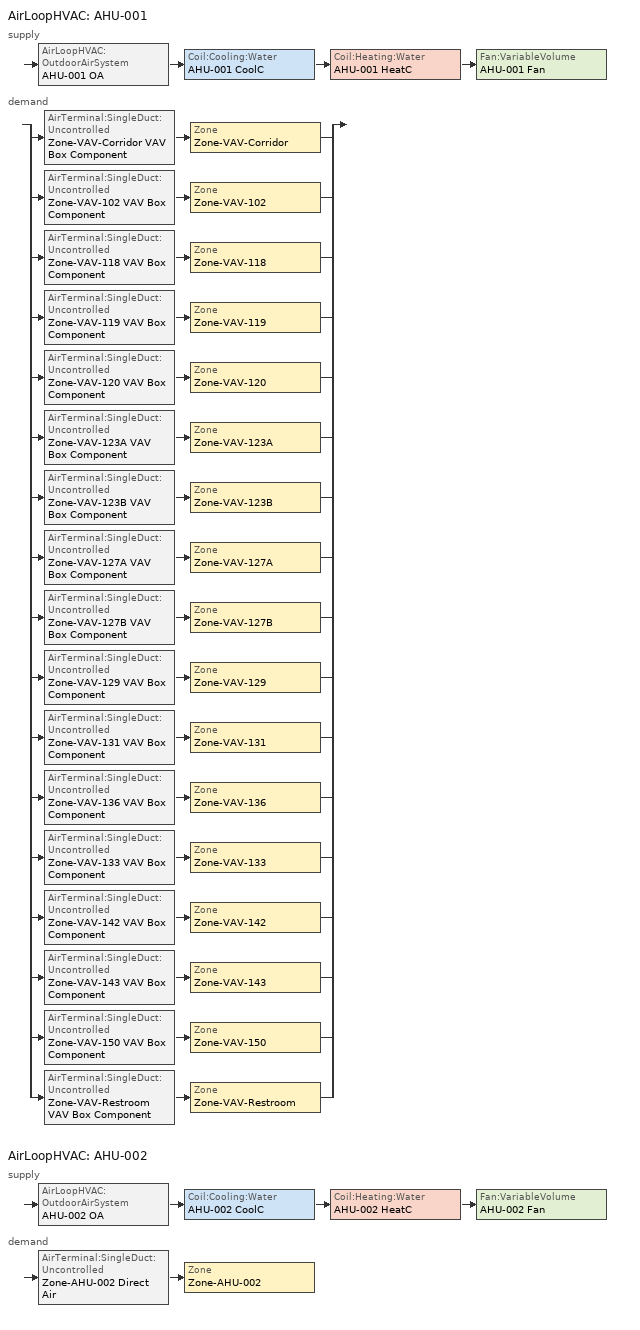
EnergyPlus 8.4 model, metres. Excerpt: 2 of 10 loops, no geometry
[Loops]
AirLoopHVAC 'AHU-001'
 supply: AirLoopHVAC:OutdoorAirSystem 'AHU-001 OA' > Coil:Cooling:Water 'AHU-001 CoolC' > Coil:Heating:Water 'AHU-001 HeatC' > Fan:VariableVolume 'AHU-001 Fan'
 demand: split
  | AirTerminal:SingleDuct:Uncontrolled 'Zone-VAV-Corridor VAV Box Component' > Zone 'Zone-VAV-Corridor'
  | AirTerminal:SingleDuct:Uncontrolled 'Zone-VAV-102 VAV Box Component' > Zone 'Zone-VAV-102'
  | AirTerminal:SingleDuct:Uncontrolled 'Zone-VAV-118 VAV Box Component' > Zone 'Zone-VAV-118'
  | AirTerminal:SingleDuct:Uncontrolled 'Zone-VAV-119 VAV Box Component' > Zone 'Zone-VAV-119'
  | AirTerminal:SingleDuct:Uncontrolled 'Zone-VAV-120 VAV Box Component' > Zone 'Zone-VAV-120'
  | AirTerminal:SingleDuct:Uncontrolled 'Zone-VAV-123A VAV Box Component' > Zone 'Zone-VAV-123A'
  | AirTerminal:SingleDuct:Uncontrolled 'Zone-VAV-123B VAV Box Component' > Zone 'Zone-VAV-123B'
  | AirTerminal:SingleDuct:Uncontrolled 'Zone-VAV-127A VAV Box Component' > Zone 'Zone-VAV-127A'
  | AirTerminal:SingleDuct:Uncontrolled 'Zone-VAV-127B VAV Box Component' > Zone 'Zone-VAV-127B'
  | AirTerminal:SingleDuct:Uncontrolled 'Zone-VAV-129 VAV Box Component' > Zone 'Zone-VAV-129'
  | AirTerminal:SingleDuct:Uncontrolled 'Zone-VAV-131 VAV Box Component' > Zone 'Zone-VAV-131'
  | AirTerminal:SingleDuct:Uncontrolled 'Zone-VAV-136 VAV Box Component' > Zone 'Zone-VAV-136'
  | AirTerminal:SingleDuct:Uncontrolled 'Zone-VAV-133 VAV Box Component' > Zone 'Zone-VAV-133'
  | AirTerminal:SingleDuct:Uncontrolled 'Zone-VAV-142 VAV Box Component' > Zone 'Zone-VAV-142'
  | AirTerminal:SingleDuct:Uncontrolled 'Zone-VAV-143 VAV Box Component' > Zone 'Zone-VAV-143'
  | AirTerminal:SingleDuct:Uncontrolled 'Zone-VAV-150 VAV Box Component' > Zone 'Zone-VAV-150'
  | AirTerminal:SingleDuct:Uncontrolled 'Zone-VAV-Restroom VAV Box Component' > Zone 'Zone-VAV-Restroom'
AirLoopHVAC 'AHU-002'
 supply: AirLoopHVAC:OutdoorAirSystem 'AHU-002 OA' > Coil:Cooling:Water 'AHU-002 CoolC' > Coil:Heating:Water 'AHU-002 HeatC' > Fan:VariableVolume 'AHU-002 Fan'
 demand: AirTerminal:SingleDuct:Uncontrolled 'Zone-AHU-002 Direct Air' > Zone 'Zone-AHU-002'
[DesignSpecification:OutdoorAir] Outdoor Air Method=Flow/Area; Outdoor Air Flow per Zone Floor Area {m3/s-m2}=0.000864; Outdoor Air Flow per Zone {m3/s}=0
Zone-VAV-Corridor SZ DSOA; Zone-VAV-102 SZ DSOA; Zone-VAV-118 SZ DSOA; Zone-VAV-119 SZ DSOA; Zone-VAV-120 SZ DSOA; Zone-VAV-123A SZ DSOA; Zone-VAV-123B SZ DSOA; Zone-VAV-127A SZ DSOA; Zone-VAV-127B SZ DSOA; Zone-VAV-129 SZ DSOA; Zone-VAV-131 SZ DSOA; Zone-VAV-133 SZ DSOA; Zone-VAV-142 SZ DSOA; Zone-VAV-143 SZ DSOA; Zone-VAV-150 SZ DSOA; Zone-AHU-002 SZ DSOA; Zone-VAV-Restroom SZ DSOA; Zone-VAV-136 SZ DSOA
[DesignSpecification:ZoneAirDistribution] Zone Air Distribution Effectiveness in Cooling Mode=1; Zone Air Distribution Effectiveness in Heating Mode=1
Zone-VAV-Corridor CM DSZAD; Zone-VAV-102 CM DSZAD; Zone-VAV-123A CM DSZAD; Zone-VAV-123B CM DSZAD; Zone-VAV-127A CM DSZAD; Zone-VAV-127B CM DSZAD
[Sizing:Zone] Zone Cooling Design Supply Air Temperature Input Method=SupplyAirTemperature; Zone Cooling Design Supply Air Temperature {C}=12.7; Zone Heating Design Supply Air Temperature Input Method=SupplyAirTemperature; Zone Heating Design Supply Air Temperature {C}=50; Zone Cooling Design Supply Air Humidity Ratio {kgWater/kgDryAir}=0.0085; Zone Heating Design Supply Air Humidity Ratio {kgWater/kgDryAir}=0.008; Zone Heating Sizing Factor=0; Zone Cooling Sizing Factor=0; Cooling Design Air Flow Method=DesignDay; Cooling Minimum Air Flow {m3/s}=0; Cooling Minimum Air Flow Fraction=0; Heating Design Air Flow Method=DesignDay; Heating Design Air Flow Rate {m3/s}=0
Name | Design Specification Outdoor Air Object | Design Specification Zone Air Distribution Object
Zone-VAV-Corridor | Zone-VAV-Corridor SZ DSOA | Zone-VAV-Corridor CM DSZAD
Zone-VAV-102 | Zone-VAV-102 SZ DSOA | Zone-VAV-102 CM DSZAD
Zone-VAV-118 | Zone-VAV-118 SZ DSOA
Zone-VAV-119 | Zone-VAV-119 SZ DSOA
Zone-VAV-120 | Zone-VAV-120 SZ DSOA
Zone-VAV-123A | Zone-VAV-123A SZ DSOA | Zone-VAV-123A CM DSZAD
Zone-VAV-123B | Zone-VAV-123B SZ DSOA | Zone-VAV-123B CM DSZAD
Zone-VAV-127A | Zone-VAV-127A SZ DSOA | Zone-VAV-127A CM DSZAD
Zone-VAV-127B | Zone-VAV-127B SZ DSOA | Zone-VAV-127B CM DSZAD
Zone-VAV-129 | Zone-VAV-129 SZ DSOA
Zone-VAV-131 | Zone-VAV-131 SZ DSOA
Zone-VAV-133 | Zone-VAV-133 SZ DSOA
Zone-VAV-142 | Zone-VAV-142 SZ DSOA
Zone-VAV-143 | Zone-VAV-143 SZ DSOA
Zone-VAV-150 | Zone-VAV-150 SZ DSOA
Zone-AHU-002 | Zone-AHU-002 SZ DSOA
Zone-VAV-Restroom | Zone-VAV-Restroom SZ DSOA
Zone-VAV-136 | Zone-VAV-136 SZ DSOA
[Sizing:System] Type of Load to Size On=Sensible; Design Outdoor Air Flow Rate {m3/s}=autosize; Central Heating Maximum System Air Flow Ratio=0.3; Preheat Design Temperature {C}=4.5; Preheat Design Humidity Ratio {kgWater/kgDryAir}=0.008; Precool Design Temperature {C}=11; Precool Design Humidity Ratio {kgWater/kgDryAir}=0.008; Central Cooling Design Supply Air Temperature {C}=12.5; Central Heating Design Supply Air Temperature {C}=16.7; Type of Zone Sum to Use=NonCoincident; 100% Outdoor Air in Cooling=No; 100% Outdoor Air in Heating=No; Central Cooling Design Supply Air Humidity Ratio {kgWater/kgDryAir}=0.0085; Central Heating Design Supply Air Humidity Ratio {kgWater/kgDryAir}=0.008; Cooling Supply Air Flow Rate Method=DesignDay; Cooling Supply Air Flow Rate {m3/s}=0; Cooling Supply Air Flow Rate Per Floor Area {m3/s-m2}=0; Cooling Fraction of Autosized Cooling Supply Air Flow Rate=0; Cooling Supply Air Flow Rate Per Unit Cooling Capacity {m3/s-W}=0; Zone Maximum Outdoor Air Fraction=1; Cooling Design Capacity Method=CoolingDesignCapacity; Cooling Design Capacity {W}=autosize; Heating Design Capacity Method=HeatingDesignCapacity; Heating Design Capacity {W}=autosize
Name | Central Cooling Capacity Control Method
AHU-001 | VAV
AHU-002 | OnOff
[ZoneControl:Thermostat] Control Type Schedule=Dual Zone Control Type Sched
Name | Zone or ZoneList | Control 1
Zone-VAV-Corridor Thermostat | Zone-VAV-Corridor | Zone-VAV-Corridor DualSPSched
Zone-VAV-102 Thermostat | Zone-VAV-102 | Zone-VAV-102 DualSPSched
Zone-VAV-118 Thermostat | Zone-VAV-118 | Zone-VAV-118 DualSPSched
Zone-VAV-119 Thermostat | Zone-VAV-119 | Zone-VAV-119 DualSPSched
Zone-VAV-120 Thermostat | Zone-VAV-120 | Zone-VAV-120 DualSPSched
Zone-VAV-123A Thermostat | Zone-VAV-123A | Zone-VAV-123A DualSPSched
Zone-VAV-123B Thermostat | Zone-VAV-123B | Zone-VAV-123B DualSPSched
Zone-VAV-127A Thermostat | Zone-VAV-127A | Zone-VAV-127A DualSPSched
Zone-VAV-127B Thermostat | Zone-VAV-127B | Zone-VAV-127B DualSPSched
Zone-VAV-129 Thermostat | Zone-VAV-129 | Zone-VAV-129 DualSPSched
Zone-VAV-131 Thermostat | Zone-VAV-131 | Zone-VAV-131 DualSPSched
Zone-VAV-136 Thermostat | Zone-VAV-136 | Zone-VAV-136 DualSPSched
Zone-VAV-133 Thermostat | Zone-VAV-133 | Zone-VAV-133 DualSPSched
Zone-VAV-142 Thermostat | Zone-VAV-142 | Zone-VAV-142 DualSPSched
Zone-VAV-143 Thermostat | Zone-VAV-143 | Zone-VAV-143 DualSPSched
Zone-VAV-150 Thermostat | Zone-VAV-150 | Zone-VAV-150 DualSPSched
Zone-AHU-002 Thermostat | Zone-AHU-002 | Zone-AHU-002 DualSPSched
Zone-VAV-Restroom Thermostat | Zone-VAV-Restroom | Zone-VAV-Restroom DualSPSched
[ThermostatSetpoint:DualSetpoint] Heating Setpoint Temperature Schedule=HTGSETP SCH; Cooling Setpoint Temperature Schedule=CLGSETP SCH
Zone-VAV-Corridor DualSPSched; Zone-VAV-102 DualSPSched; Zone-VAV-118 DualSPSched; Zone-VAV-119 DualSPSched; Zone-VAV-120 DualSPSched; Zone-VAV-123A DualSPSched; Zone-VAV-123B DualSPSched; Zone-VAV-127A DualSPSched; Zone-VAV-127B DualSPSched; Zone-VAV-129 DualSPSched; Zone-VAV-131 DualSPSched; Zone-VAV-136 DualSPSched; Zone-VAV-133 DualSPSched; Zone-VAV-142 DualSPSched; Zone-VAV-143 DualSPSched; Zone-VAV-150 DualSPSched; Zone-AHU-002 DualSPSched; Zone-VAV-Restroom DualSPSched
[AirTerminal:SingleDuct:Uncontrolled] Availability Schedule=ALWAYS ON
Name | Maximum Air Flow Rate {m3/s}
Zone-AHU-002 Direct Air | AUTOSIZE
Zone-VAV-Corridor VAV Box Component; Zone-VAV-Restroom VAV Box Component; Zone-VAV-102 VAV Box Component; Zone-VAV-118 VAV Box Component; Zone-VAV-119 VAV Box Component; Zone-VAV-120 VAV Box Component; Zone-VAV-123A VAV Box Component; Zone-VAV-123B VAV Box Component; Zone-VAV-127A VAV Box Component; Zone-VAV-127B VAV Box Component; Zone-VAV-129 VAV Box Component; Zone-VAV-131 VAV Box Component; Zone-VAV-136 VAV Box Component; Zone-VAV-133 VAV Box Component; Zone-VAV-142 VAV Box Component; Zone-VAV-143 VAV Box Component; Zone-VAV-150 VAV Box Component | 1
[Zone equipment]
Zone-VAV-Corridor: Zone-VAV-Corridor VAV Box Component
Zone-VAV-102: Zone-VAV-102 VAV Box Component
Zone-VAV-118: Zone-VAV-118 VAV Box Component
Zone-VAV-119: Zone-VAV-119 VAV Box Component
Zone-VAV-120: Zone-VAV-120 VAV Box Component
Zone-VAV-123A: Zone-VAV-123A VAV Box Component
Zone-VAV-123B: Zone-VAV-123B VAV Box Component
Zone-VAV-127A: Zone-VAV-127A VAV Box Component
Zone-VAV-127B: Zone-VAV-127B VAV Box Component
Zone-VAV-129: Zone-VAV-129 VAV Box Component
Zone-VAV-131: Zone-VAV-131 VAV Box Component
Zone-VAV-136: Zone-VAV-136 VAV Box Component
Zone-VAV-133: Zone-VAV-133 VAV Box Component
Zone-VAV-142: Zone-VAV-142 VAV Box Component
Zone-VAV-143: Zone-VAV-143 VAV Box Component
Zone-VAV-150: Zone-VAV-150 VAV Box Component
Zone-AHU-002: Zone-AHU-002 Direct Air
Zone-VAV-Restroom: Zone-VAV-Restroom VAV Box Component
[Fan:VariableVolume] Fan Total Efficiency=0.7; Motor Efficiency=0.941; Motor In Airstream Fraction=1; Fan Power Coefficient 5=0
Name | Availability Schedule | Pressure Rise {Pa} | Maximum Flow Rate {m3/s} | Fan Power Minimum Flow Rate Input Method | Fan Power Minimum Flow Fraction | Fan Power Coefficient 1 | Fan Power Coefficient 2 | Fan Power Coefficient 3 | Fan Power Coefficient 4
AHU-001 Fan | HVACOperationSchd | 498.1778 | 7.4 | FixedFlowRate | 0.3 | 0.0003 | 0.2174 | -.1345 | 0.9559
AHU-002 Fan | HVAC Schedule Rest of the Building | 1389.42 | autosize | Fraction | 0.25 | 0.0408 | 0.088 | -0.0729 | 0.9437
[Coil:Cooling:Water] Design Inlet Water Temperature {C}=autosize; Design Inlet Air Humidity Ratio {kgWater/kgDryAir}=AUTOSIZE; Design Outlet Air Humidity Ratio {kgWater/kgDryAir}=AUTOSIZE; Type of Analysis=SimpleAnalysis; Heat Exchanger Configuration=CrossFlow
Name | Availability Schedule | Design Water Flow Rate {m3/s} | Design Air Flow Rate {m3/s} | Design Inlet Air Temperature {C} | Design Outlet Air Temperature {C}
AHU-002 CoolC | HVAC Schedule Rest of the Building | autosize | AUTOSIZE | autosize | autosize
AHU-001 CoolC | ALWAYS ON | 0.00411 | autosize | AUTOSIZE | 12.7
[Coil:Heating:Water] U-Factor Times Area Value {W/K}=AUTOSIZE; Maximum Water Flow Rate {m3/s}=AUTOSIZE; Performance Input Method=UFactorTimesAreaAndDesignWaterFlowRate; Rated Capacity {W}=AUTOSIZE; Rated Inlet Water Temperature {C}=82.2; Rated Inlet Air Temperature {C}=16.6; Rated Outlet Water Temperature {C}=71.1; Rated Outlet Air Temperature {C}=32.2; Rated Ratio for Air and Water Convection=0.5
Name | Availability Schedule
AHU-001 HeatC | HVAC Schedule Rest of the Building
AHU-002 HeatC | Reheat Coil Availability
[HeatExchanger:AirToAir:SensibleAndLatent]
AHU-001 OA Heat Recovery: Availability Schedule=ALWAYS ON; Nominal Supply Air Flow Rate {m3/s}=autosize; Sensible Effectiveness at 100% Heating Air Flow=0.7; Latent Effectiveness at 100% Heating Air Flow=0.6; Sensible Effectiveness at 75% Heating Air Flow=0.7; Latent Effectiveness at 75% Heating Air Flow=0.6; Sensible Effectiveness at 100% Cooling Air Flow=0.75; Latent Effectiveness at 100% Cooling Air Flow=0.6; Sensible Effectiveness at 75% Cooling Air Flow=0.75; Latent Effectiveness at 75% Cooling Air Flow=0.6; Nominal Electric Power {W}=1871.04; Supply Air Outlet Temperature Control=Yes; Heat Exchanger Type=Rotary; Frost Control Type=ExhaustOnly; Threshold Temperature {C}=1.7; Initial Defrost Time Fraction=0.167; Rate of Defrost Time Fraction Increase {1/K}=1.44
[Controller:WaterCoil] Control Variable=Temperature; Actuator Variable=FLOW; Controller Convergence Tolerance {deltaC}=0.002; Minimum Actuated Flow {m3/s}=0
Name | Action | Maximum Actuated Flow {m3/s}
AHU-001 CoolC Controller | REVERSE | 0.00411
AHU-001 HeatC Controller | NORMAL | autosize
AHU-002 CoolC Controller | REVERSE | AUTOSIZE
AHU-002 HeatC Controller | NORMAL | AUTOSIZE
[Controller:OutdoorAir] Maximum Outdoor Air Flow Rate {m3/s}=AUTOSIZE; Economizer Control Type=DifferentialDryBulb; Economizer Control Action Type=ModulateFlow; Lockout Type=NoLockout; Minimum Limit Type=FixedMinimum; Minimum Outdoor Air Schedule=MinOA MotorizedDamper Sched
Name | Minimum Outdoor Air Flow Rate {m3/s} | Economizer Maximum Limit Dry-Bulb Temperature {C}
AHU-002 OA Controller | AUTOSIZE | 19
AHU-001 OA Controller | autosize | 15.556
[AirLoopHVAC] Design Supply Air Flow Rate {m3/s}=AUTOSIZE
AHU-001; AHU-002
[EnergyManagementSystem:Sensor]
VAV1_FLOWSENSOR: Output:Variable or Output:Meter Index Key=AHU-001 Supply Equipment Outlet Node; Output:Variable or Output:Meter=System Node Mass Flow Rate
[EnergyManagementSystem:Actuator]
Name | Actuated Component Unique | Actuated Component Type | Actuated Component Control Type
VAV1_FLOWRESET | AHU-001 Fan | Fan | Fan Air Mass Flow Rate
A102ZONEAIRFLOW | Zone-VAV-102 VAV Box Component | AirTerminal:SingleDuct:Uncontrolled | Mass Flow Rate
A118ZONEAIRFLOW | Zone-VAV-118 VAV Box Component | AirTerminal:SingleDuct:Uncontrolled | Mass Flow Rate
A119ZONEAIRFLOW | Zone-VAV-119 VAV Box Component | AirTerminal:SingleDuct:Uncontrolled | Mass Flow Rate
A120ZONEAIRFLOW | Zone-VAV-120 VAV Box Component | AirTerminal:SingleDuct:Uncontrolled | Mass Flow Rate
A123aZONEAIRFLOW | Zone-VAV-123A VAV Box Component | AirTerminal:SingleDuct:Uncontrolled | Mass Flow Rate
A123bZONEAIRFLOW | Zone-VAV-123B VAV Box Component | AirTerminal:SingleDuct:Uncontrolled | Mass Flow Rate
A127aZONEAIRFLOW | Zone-VAV-127A VAV Box Component | AirTerminal:SingleDuct:Uncontrolled | Mass Flow Rate
A127bZONEAIRFLOW | Zone-VAV-127B VAV Box Component | AirTerminal:SingleDuct:Uncontrolled | Mass Flow Rate
A129ZONEAIRFLOW | Zone-VAV-129 VAV Box Component | AirTerminal:SingleDuct:Uncontrolled | Mass Flow Rate
A131ZONEAIRFLOW | Zone-VAV-131 VAV Box Component | AirTerminal:SingleDuct:Uncontrolled | Mass Flow Rate
A136ZONEAIRFLOW | Zone-VAV-136 VAV Box Component | AirTerminal:SingleDuct:Uncontrolled | Mass Flow Rate
A133ZONEAIRFLOW | Zone-VAV-133 VAV Box Component | AirTerminal:SingleDuct:Uncontrolled | Mass Flow Rate
A142ZONEAIRFLOW | Zone-VAV-142 VAV Box Component | AirTerminal:SingleDuct:Uncontrolled | Mass Flow Rate
A143ZONEAIRFLOW | Zone-VAV-143 VAV Box Component | AirTerminal:SingleDuct:Uncontrolled | Mass Flow Rate
A150ZONEAIRFLOW | Zone-VAV-150 VAV Box Component | AirTerminal:SingleDuct:Uncontrolled | Mass Flow Rate
restroomZoneAirFlow | Zone-VAV-RESTROOM VAV Box Component | AirTerminal:SingleDuct:Uncontrolled | Mass Flow Rate
corridorZoneAirFlow | Zone-VAV-CORRIDOR VAV Box Component | AirTerminal:SingleDuct:Uncontrolled | Mass Flow Rate
[EnergyManagementSystem:Program]
DutyCycle: SET CurrCycle = DutyCycleNumSensor; IF CPP_EVENT_SENSOR == 1 && CurrCycle <= DutyCycleLength; SET  COOL_TSTAT1 = 50; Else; SET COOL_TSTAT1= Null; Endif; IF CPP_EVENT_SENSOR == 1 && CurrCycle > DutyCycleLength && CurrCycle <= 2*DutyCycleLength; SET  COOL_TSTAT2 = 50; Else; SET COOL_TSTAT2= Null; Endif; IF CPP_EVENT_SENSOR == 1 && CurrCycle > (2*DutyCycleLength); SET  COOL_TSTAT3 = 50; Else; SET COOL_TSTAT3= Null; Endif; SET DemandKW = Demand * 12/3600
DutyCycleCount: SET DutyCycleLength = 15; SET  CurrDutyCycle = DutyCycleTrend 1; SET  DutyCycleNumActuator = CurrDutyCycle+  1; IF DutyCycleNumActuator > DutyCycleLength*3; SET DutyCycleNumActuator = 1; Endif
DR_POST_PROCESS: SET DR Demand = 0; SET DR Pre Demand=0; SET DR Post Demand=0; IF CPP_EVENT_SENSOR==1; SET DR Demand = Demand*12/3600; ENDIF; IF CPP_EVENT_SENSOR>0; SET DR FullDay = Demand*12 /3600; ENDIF
DR_CHWT_RESET: SET PrevFlow1=PREVFLOW1_S; SET PrevFlow2=PREVFLOW2_S; IF CPP_EVENT_SENSOR==1; SET CHWT Reset = 10; SET VAV1_FLOWRESET = NULL; SET VAV2_FLOWRESET = NULL; Else; SET CHWT Reset = Null; SET VAV1_FLOWRESET = NULL; SET VAV2_FLOWRESET = NULL; Endif
SetPrevFlow: SET PREVFLOW1_A= VAV1_FLOWSENSOR; SET PREVFLOW2_A= VAV2_FLOWSENSOR
GetTimelagV: SET currentMinuteV = Minute; SET currentMonthV = Month; SET currentDayOfMonthV = DayOfMonth; Set currentHourV = Hour
ZoneAirFlow102_Overwrite: SET A102ZONEAIRFLOW =AirFlow102
ZoneAirFlow118_Overwrite: SET A118ZONEAIRFLOW =AirFlow118
ZoneAirFlow119_Overwrite: SET A119ZONEAIRFLOW =AirFlow119
ZoneAirFlow120_Overwrite: SET A120ZONEAIRFLOW =AirFlow120
ZoneAirFlow104_Overwrite: SET A104ZONEAIRFLOW =AirFlow104
ZoneAirFlow105_Overwrite: SET A105ZONEAIRFLOW =AirFlow105
ZoneAirFlow107_Overwrite: SET A107ZONEAIRFLOW =AirFlow107
ZoneAirFlow108_Overwrite: SET A108ZONEAIRFLOW =AirFlow108
ZoneAirFlow112_Overwrite: SET A112ZONEAIRFLOW =AirFlow112
ZoneAirFlow116_Overwrite: SET A116ZONEAIRFLOW =AirFlow116
ZoneAirFlow123a_Overwrite: SET A123aZONEAIRFLOW =AirFlow123a
ZoneAirFlow123b_Overwrite: SET A123bZONEAIRFLOW =AirFlow123b
ZoneAirFlow127a_Overwrite: SET A127aZONEAIRFLOW =AirFlow127a
ZoneAirFlow127b_Overwrite: SET A127bZONEAIRFLOW =AirFlow127b
ZoneAirFlow129_Overwrite: SET A129ZONEAIRFLOW =AirFlow129
ZoneAirFlow131_Overwrite: SET A131ZONEAIRFLOW =AirFlow131
ZoneAirFlow136_Overwrite: SET A136ZONEAIRFLOW =AirFlow136
ZoneAirFlow133_Overwrite: SET A133ZONEAIRFLOW =AirFlow133
ZoneAirFlow142_Overwrite: SET A142ZONEAIRFLOW =AirFlow142
ZoneAirFlow143_Overwrite: SET A143ZONEAIRFLOW =AirFlow143
ZoneAirFlow150_Overwrite: SET A150ZONEAIRFLOW =AirFlow150
ZoneAirFlowrestroom_Overwrite: SET restroomZoneAirFlow =AirFlowrestroom
ZoneAirFlowcorridor_Overwrite: SET corridorZoneAirFlow =AirFlowcorridor
[EnergyManagementSystem:GlobalVariable]
currentMinute
currentMonth
currentDayOfMonth
currentHour
MaxDemand
DutyCycleLength
currentMinuteV
currentMonthV
currentDayOfMonthV
currentHourV
[EnergyManagementSystem:OutputVariable] Type of Data in Variable=Averaged
Name | EMS Variable | Update Frequency | EMS Program or Subroutine
currentMinute | currentMinute | ZoneTimeStep
currentHour | currentHour | ZoneTimeStep
currentDayOfMonth | currentDayOfMonth | ZoneTimeStep
currentMonth | currentMonth | ZoneTimeStep
DR Demand | DR Demand | SystemTimestep | DR_POST_PROCESS
DR FullDay | DR FullDay | SystemTimestep | DR_POST_PROCESS
COOL_TSTAT1 | COOL_TSTAT1 | SystemTimestep | DutyCycle
COOL_TSTAT2 | COOL_TSTAT2 | SystemTimestep | DutyCycle
[SetpointManager:Scheduled]
AHU-001 CoolC SAT setpoint: Control Variable=Temperature; Schedule=Seasonal-Reset-Supply-Air-Temp-Sch; Setpoint Node or NodeList=AHU-001 Supply Equipment Outlet Node
[SetpointManager:SingleZone:Reheat]
SupAirTemp Zone-AHU-002: Control Variable=Temperature; Minimum Supply Air Temperature {C}=12.5; Maximum Supply Air Temperature {C}=40; Control Zone=Zone-AHU-002; Setpoint Node or NodeList=AHU-002 Supply Equipment Outlet Node
[SetpointManager:MixedAir] Control Variable=Temperature
Name | Setpoint Node or NodeList
AHU-001 Mixed Air Temp Manager | AHU-001 SetPoint Node List
AHU-002 CoolC SAT Manager | AHU-002 OA CoolCNode
AHU-002 HeatC SAT Manager | AHU-002 CoolC HeatCNode
AHU-002 Mixed Air Temp Manager | AHU-002 HeatC FanNode
[SetpointManager:OutdoorAirPretreat]
AHU-001 Heat Exchanger Supply Air Temp Manager: Control Variable=Temperature; Minimum Setpoint Temperature {C}=-99; Maximum Setpoint Temperature {C}=99; Minimum Setpoint Humidity Ratio {kgWater/kgDryAir}=0.00001; Maximum Setpoint Humidity Ratio {kgWater/kgDryAir}=1; Setpoint Node or NodeList=AHU-001 Heat Recovery Outlet Node
[Schedule:Compact]
Reheat Coil Availability: Through: 12/31, For: AllDays, Until: 24:00, 0
HVACOperationSchd: Through: 12/31, For: Weekdays, Until: 06:00, 0, Until: 18:00, 1, Until: 24:00, 0, For: SummerDesignDay, Until: 05:00, 0, Until: 18:00, 1, Until: 24:00, 0, For: WinterDesignDay, Until: 05:00, 0, Until: 18:00, 1, Until: 24:00, 0, For: Saturday Sunday Holidays AllOtherDays, Until: 24:00, 0
MinOA MotorizedDamper Sched: Through: 12/31, For: Weekdays SummerDesignDay, Until: 06:00, 1, Until: 18:00, 1, Until: 24:00, 1, For: Saturday WinterDesignDay, Until: 05:00, 1, Until: 18:00, 1, Until: 24:00, 1, For: Sunday Holidays AllOtherDays, Until: 24:00, 1
Dual Zone Control Type Sched: Through: 12/31, For: AllDays, Until: 24:00, 4
HTGSETP SCH: Through: 12/31, For: alldays, Until: 04:00, 15.6, Until: 05:00, 15.6, Until: 06:00, 15.6, Until: 22:00, 15.6, Until: 24:00, 15.6
CLGSETP SCH: Through: 12/31, For: Weekdays SummerDesignDay, Until: 05:00, 26, Until: 06:00, 26, Until: 18:00, 21.11, Until: 24:00, 26, For: AllOtherDays, Until: 24:00, 26
Seasonal-Reset-Supply-Air-Temp-Sch: Through: 12/31, For: AllDays, Until: 24:00, 13
[Schedule:Constant]
ALWAYS ON: Any Number, 1
HVAC Schedule Rest of the Building: Any Number, 0
